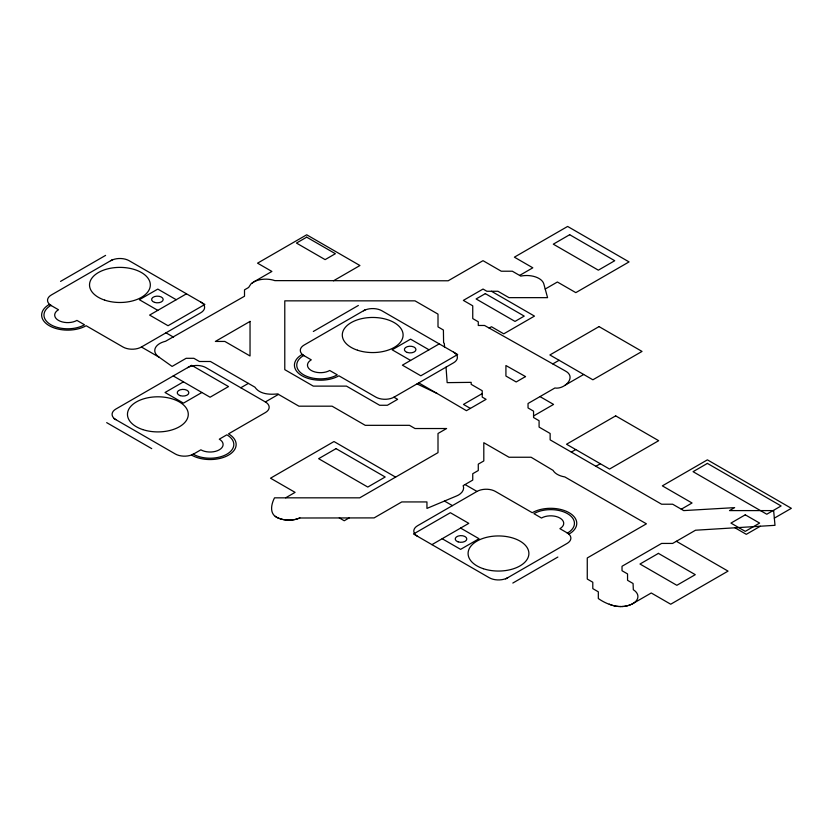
<?xml version="1.0" encoding="UTF-8"?>
<svg xmlns="http://www.w3.org/2000/svg" width="833" height="833" viewBox="0 0 833 833"><rect width="100%" height="100%" fill="white"/><g stroke="black" fill="none" stroke-linecap="round" stroke-linejoin="round"><path stroke-width="1.25" d="M444.572 346.955L444.312 343.3L443.604 342.894L443.406 330.014L438.002 326.89L438.002 314.124L415.011 300.848L284.782 300.848L284.782 369.654L313.302 386.116L346.476 386.116L379.64 405.265L387.366 405.265L397.633 399.34L393.936 397.206L453.579 362.792A13.026 7.528 0 0 0 453.579 352.161M252.118 282.97L252.659 282.585M253.232 282.22L271.891 271.443L257.553 263.166L306.7 234.791L359.929 265.529L333.512 280.783M60.549 281.398L105.593 255.387M112.757 259.521L51.334 294.986A13.026 7.528 0 0 0 51.334 305.628M186.467 293.81L149.617 315.082L168.047 325.724L204.897 304.441L129.136 260.708A13.026 7.528 0 0 0 110.706 260.708M50.917 305.388A23.741 13.713 0 0 0 50.917 324.776A23.741 13.713 0 0 0 84.497 324.776L76.928 320.403A13.026 7.528 0 0 1 58.497 320.403A13.026 7.528 0 0 1 58.497 309.761L49.282 304.441A26.062 15.046 0 0 0 49.282 325.724A26.062 15.046 0 0 0 86.143 325.724L122.992 347.007A13.026 7.528 0 0 0 141.423 347.007L200.805 312.719A13.026 7.528 0 0 0 200.805 302.077M183.468 381.847L165.038 392.489L183.468 403.13L201.888 392.489M313.323 331.472L358.367 305.461M365.531 309.595L304.107 345.06A13.026 7.528 0 0 0 304.107 355.701M240.799 387.761L248.369 383.388M187.56 367.665A13.026 7.528 0 0 1 205.99 367.665L265.363 401.943L278.472 394.384M519.625 275.431L532.818 267.81L514.388 257.168L567.627 226.441L629.05 261.906L575.822 292.633L557.392 282.002L545.219 289.03M439.241 343.883L402.391 365.166L420.821 375.798L457.671 354.525L381.91 310.782A13.026 7.528 0 0 0 363.48 310.782M489.169 328.067L491.47 326.734L503.757 333.835L534.474 316.103L491.47 291.269M285.646 497.832L295.09 492.376L270.517 478.194L333.991 441.542L395.602 477.111M482.224 393.593L463.471 404.421L470.374 408.409M552.81 363.917L559.099 360.283M565.243 385.106L583.673 374.475M349.173 517.897L344.237 520.75L339.291 517.897M533.557 415.969L553.56 404.421L539.992 396.591M567.492 533.047A23.741 13.713 0 0 0 567.492 513.659A23.741 13.713 0 0 0 533.911 513.659L541.481 518.032A13.026 7.528 0 0 1 559.911 518.032A13.026 7.528 0 0 1 559.911 528.674L569.126 533.995A26.062 15.046 0 0 0 569.126 512.712A26.062 15.046 0 0 0 532.266 512.712L495.416 491.439A13.026 7.528 0 0 0 476.986 491.439L417.604 525.717A13.026 7.528 0 0 0 417.604 536.358M571.334 452.1L575.738 449.549M431.942 544.636L468.792 523.353L450.361 512.712L413.512 533.995L489.273 577.738A13.026 7.528 0 0 0 507.693 577.738M595.907 466.282L600.312 463.742M505.652 578.914L567.075 543.449A13.026 7.528 0 0 0 567.075 532.818M512.816 583.058L557.86 557.048M681.3 509.202L692.046 502.997L662.35 485.858L707.404 459.847L791.35 508.317L774.336 518.147M760.342 526.227L746.306 534.328L734.977 527.789M631.935 604.092L631.279 604.404M632.57 603.758L651.26 592.981L670.711 604.217L728.042 571.115L676.365 541.283M299.87 517.897C293.685 520.667 286.437 520.802 280.034 518.72C269.611 515.939 270.215 506.349 274.515 497.832L359.721 497.832L438.002 452.642L438.002 433.483L446.603 428.526L415.011 428.526L409.482 425.33L365.25 425.33L332.086 406.181L298.912 406.181L277.639 393.905C269.83 394.738 259.75 394.405 254.908 387.168L210.457 361.491L199.399 361.491L193.87 358.305L186.144 358.305L172.098 366.416L158.666 356.878A17.378 10.027 0 0 1 165.559 341.27L244.506 296.236L244.506 289.853L248.63 287.468L250.941 283.928L254.221 281.669A17.378 10.027 0 0 1 274.838 280.627L448.175 280.783L483.015 260.677L501.268 271.214L512.326 271.214L520.802 276.108L522.301 275.838A17.378 10.027 0 0 1 543.834 283.98L547.573 297.652L508.994 297.652L497.936 291.269L486.878 291.269L483.036 289.051L463.356 300.39L472.748 305.815L472.748 318.581L478.277 321.777L478.277 325.474L484.556 325.474L565.097 370.841C577.29 377.016 564.41 389.667 554.893 387.991L528.039 403.495L528.039 407.951L533.557 411.148L533.557 417.531L539.086 420.717L539.086 427.1L550.144 433.483L550.144 439.866L661.6 504.215L672.658 504.215L683.706 510.598L734.644 507.63L729.51 510.598L773.638 510.598L775.002 525.321L695.513 530.225L672.658 543.428L661.6 543.428L622.022 566.273L622.022 570.73L627.551 573.927L627.551 580.309L633.07 583.506L633.319 589.733A17.378 10.027 0 0 1 633.507 603.207C622.366 609.985 608.236 605.476 598.323 598.542L598.323 591.815L592.794 588.619L592.794 582.236L587.265 579.05L587.265 557.964L646.418 523.822L564.836 476.934A17.378 10.027 0 0 1 553.06 470.364L531.1 457.244L508.994 457.244L483.806 442.708L483.806 460.951L478.277 464.137L478.277 470.52L472.748 473.717L472.748 480.1L463.19 485.618C465.095 490.325 460.545 494.51 456.494 495.999L426.944 508.411L426.944 501.935L401.756 501.935L374.121 517.897L299.63 518.001M298.953 518.303L298.245 518.574M630.591 604.706L629.894 604.977M297.506 518.824L296.756 519.053M629.165 605.227L628.415 605.466M295.986 519.271L295.205 519.459M627.645 605.674L626.853 605.872M294.403 519.625L293.591 519.761M626.052 606.039L625.239 606.185M292.758 519.886L291.925 519.979M624.417 606.299L623.584 606.403M291.081 520.052L290.238 520.104M622.74 606.476L621.887 606.528M289.384 520.125L288.53 520.125M621.043 606.549L620.189 606.549M287.677 520.104L286.833 520.052M619.335 606.528L618.492 606.486M285.99 519.979L285.157 519.886M617.649 606.414L616.805 606.32M284.324 519.771L283.512 519.625M615.983 606.205L615.16 606.06M282.71 519.459L281.918 519.271M614.358 605.893L613.577 605.716M612.807 605.508L612.047 605.279M281.148 519.063L280.398 518.834M611.318 605.018L610.61 604.748M279.669 518.574L278.961 518.303M609.923 604.456L609.256 604.154M278.274 518.011L277.618 517.699M417.041 383.898L437.2 393.53L466.428 410.69L486.087 399.34L482.224 397.112L482.224 390.729L471.176 384.346L471.176 382.357L447.154 382.639L446.03 367.155M276.983 517.366L276.379 517.022M429.005 349.798L410.575 339.156L392.156 349.798L410.575 360.429M418.77 382.899L437.2 393.53M176.232 299.713L157.801 289.082L139.371 299.713L157.801 310.355M465.043 484.546L476.986 491.439M165.996 332.815L173.566 337.188M444.478 501.049L452.413 505.621M460.607 528.08L479.027 538.722L460.607 549.364L442.177 538.722M141.423 347.007L159.228 357.284M173.222 375.933L210.083 397.216L228.513 386.574L191.652 365.302L115.891 409.034A13.026 7.528 0 0 0 115.891 419.676M113.85 418.499L175.274 453.964A13.026 7.528 0 0 0 193.704 453.964M106.676 422.633L151.731 448.643M275.806 516.658L275.265 516.273M394.196 397.081A13.026 7.528 0 0 1 375.766 397.081L338.916 375.798A26.062 15.046 0 0 1 302.056 375.798A26.062 15.046 0 0 1 302.056 354.525L311.271 359.846A13.026 7.528 0 0 0 311.271 370.477A13.026 7.528 0 0 0 329.701 370.477L337.271 374.85A23.741 13.713 0 0 1 303.691 374.85A23.741 13.713 0 0 1 303.691 355.472M193.287 454.193A23.741 13.713 0 0 0 226.868 454.193A23.741 13.713 0 0 0 226.868 434.805L219.298 439.178A13.026 7.528 0 0 1 219.298 449.82A13.026 7.528 0 0 1 200.868 449.82L191.652 455.141A26.062 15.046 0 0 0 228.513 455.141A26.062 15.046 0 0 0 228.513 433.858L265.363 412.585A13.026 7.528 0 0 0 265.363 401.943M306.7 237.166L296.454 243.069L325.12 259.625L335.366 253.711L306.7 237.166M250.035 321.413L215.372 341.436L224.848 341.436L250.035 355.972L250.035 321.413M569.678 234.708L553.299 244.173L598.344 270.173L614.723 260.719L569.678 234.708M485.327 293.632L476.112 298.953L515.013 321.413L524.228 316.103L485.327 293.632M336.043 448.633L318.633 458.681L367.78 487.055L385.179 477.007L336.043 448.633M599.031 326.598L549.884 354.962L592.888 379.796L642.024 351.422L599.031 326.598M525.519 376.578L516.189 381.962L505.923 376.037L505.923 365.531L525.519 376.578M615.67 415.865L566.534 444.239L609.527 469.062L658.674 440.688L615.67 415.865M707.404 463.398L693.066 471.676L766.776 514.232L781.115 505.954L707.404 463.398M658.424 553.383L639.994 564.024L676.854 585.307L695.274 574.666L658.424 553.383M745.275 514.825L730.947 523.093L745.275 531.371L759.613 523.093L745.275 514.825M407.275 352.453A5.789 3.342 0 0 0 415.959 349.558A5.789 3.342 0 0 0 407.275 346.663A5.789 3.342 0 0 0 407.275 352.453M357.492 350.214A30.404 17.555 0 0 0 403.099 335.012A30.404 17.555 0 0 0 357.492 319.81A30.404 17.555 0 0 0 357.492 350.214M458.119 541.856A5.789 3.342 0 0 0 466.803 538.961A5.789 3.342 0 0 0 458.119 536.067A5.789 3.342 0 0 0 458.119 541.856M483.286 568.7A30.404 17.555 0 0 0 528.893 553.497A30.404 17.555 0 0 0 483.286 538.295A30.404 17.555 0 0 0 483.286 568.7M154.501 302.379A5.789 3.342 0 0 0 163.185 299.484A5.789 3.342 0 0 0 154.501 296.59A5.789 3.342 0 0 0 154.501 302.379M104.719 300.14A30.404 17.555 0 0 0 150.325 284.938A30.404 17.555 0 0 0 104.719 269.736A30.404 17.555 0 0 0 104.719 300.14M180.157 395.623A5.789 3.342 0 0 0 188.841 392.728A5.789 3.342 0 0 0 180.157 389.823A5.789 3.342 0 0 0 180.157 395.623M142.662 429.557A30.404 17.555 0 0 0 188.279 414.355A30.404 17.555 0 0 0 142.662 399.153A30.404 17.555 0 0 0 142.662 429.557"/></g></svg>
